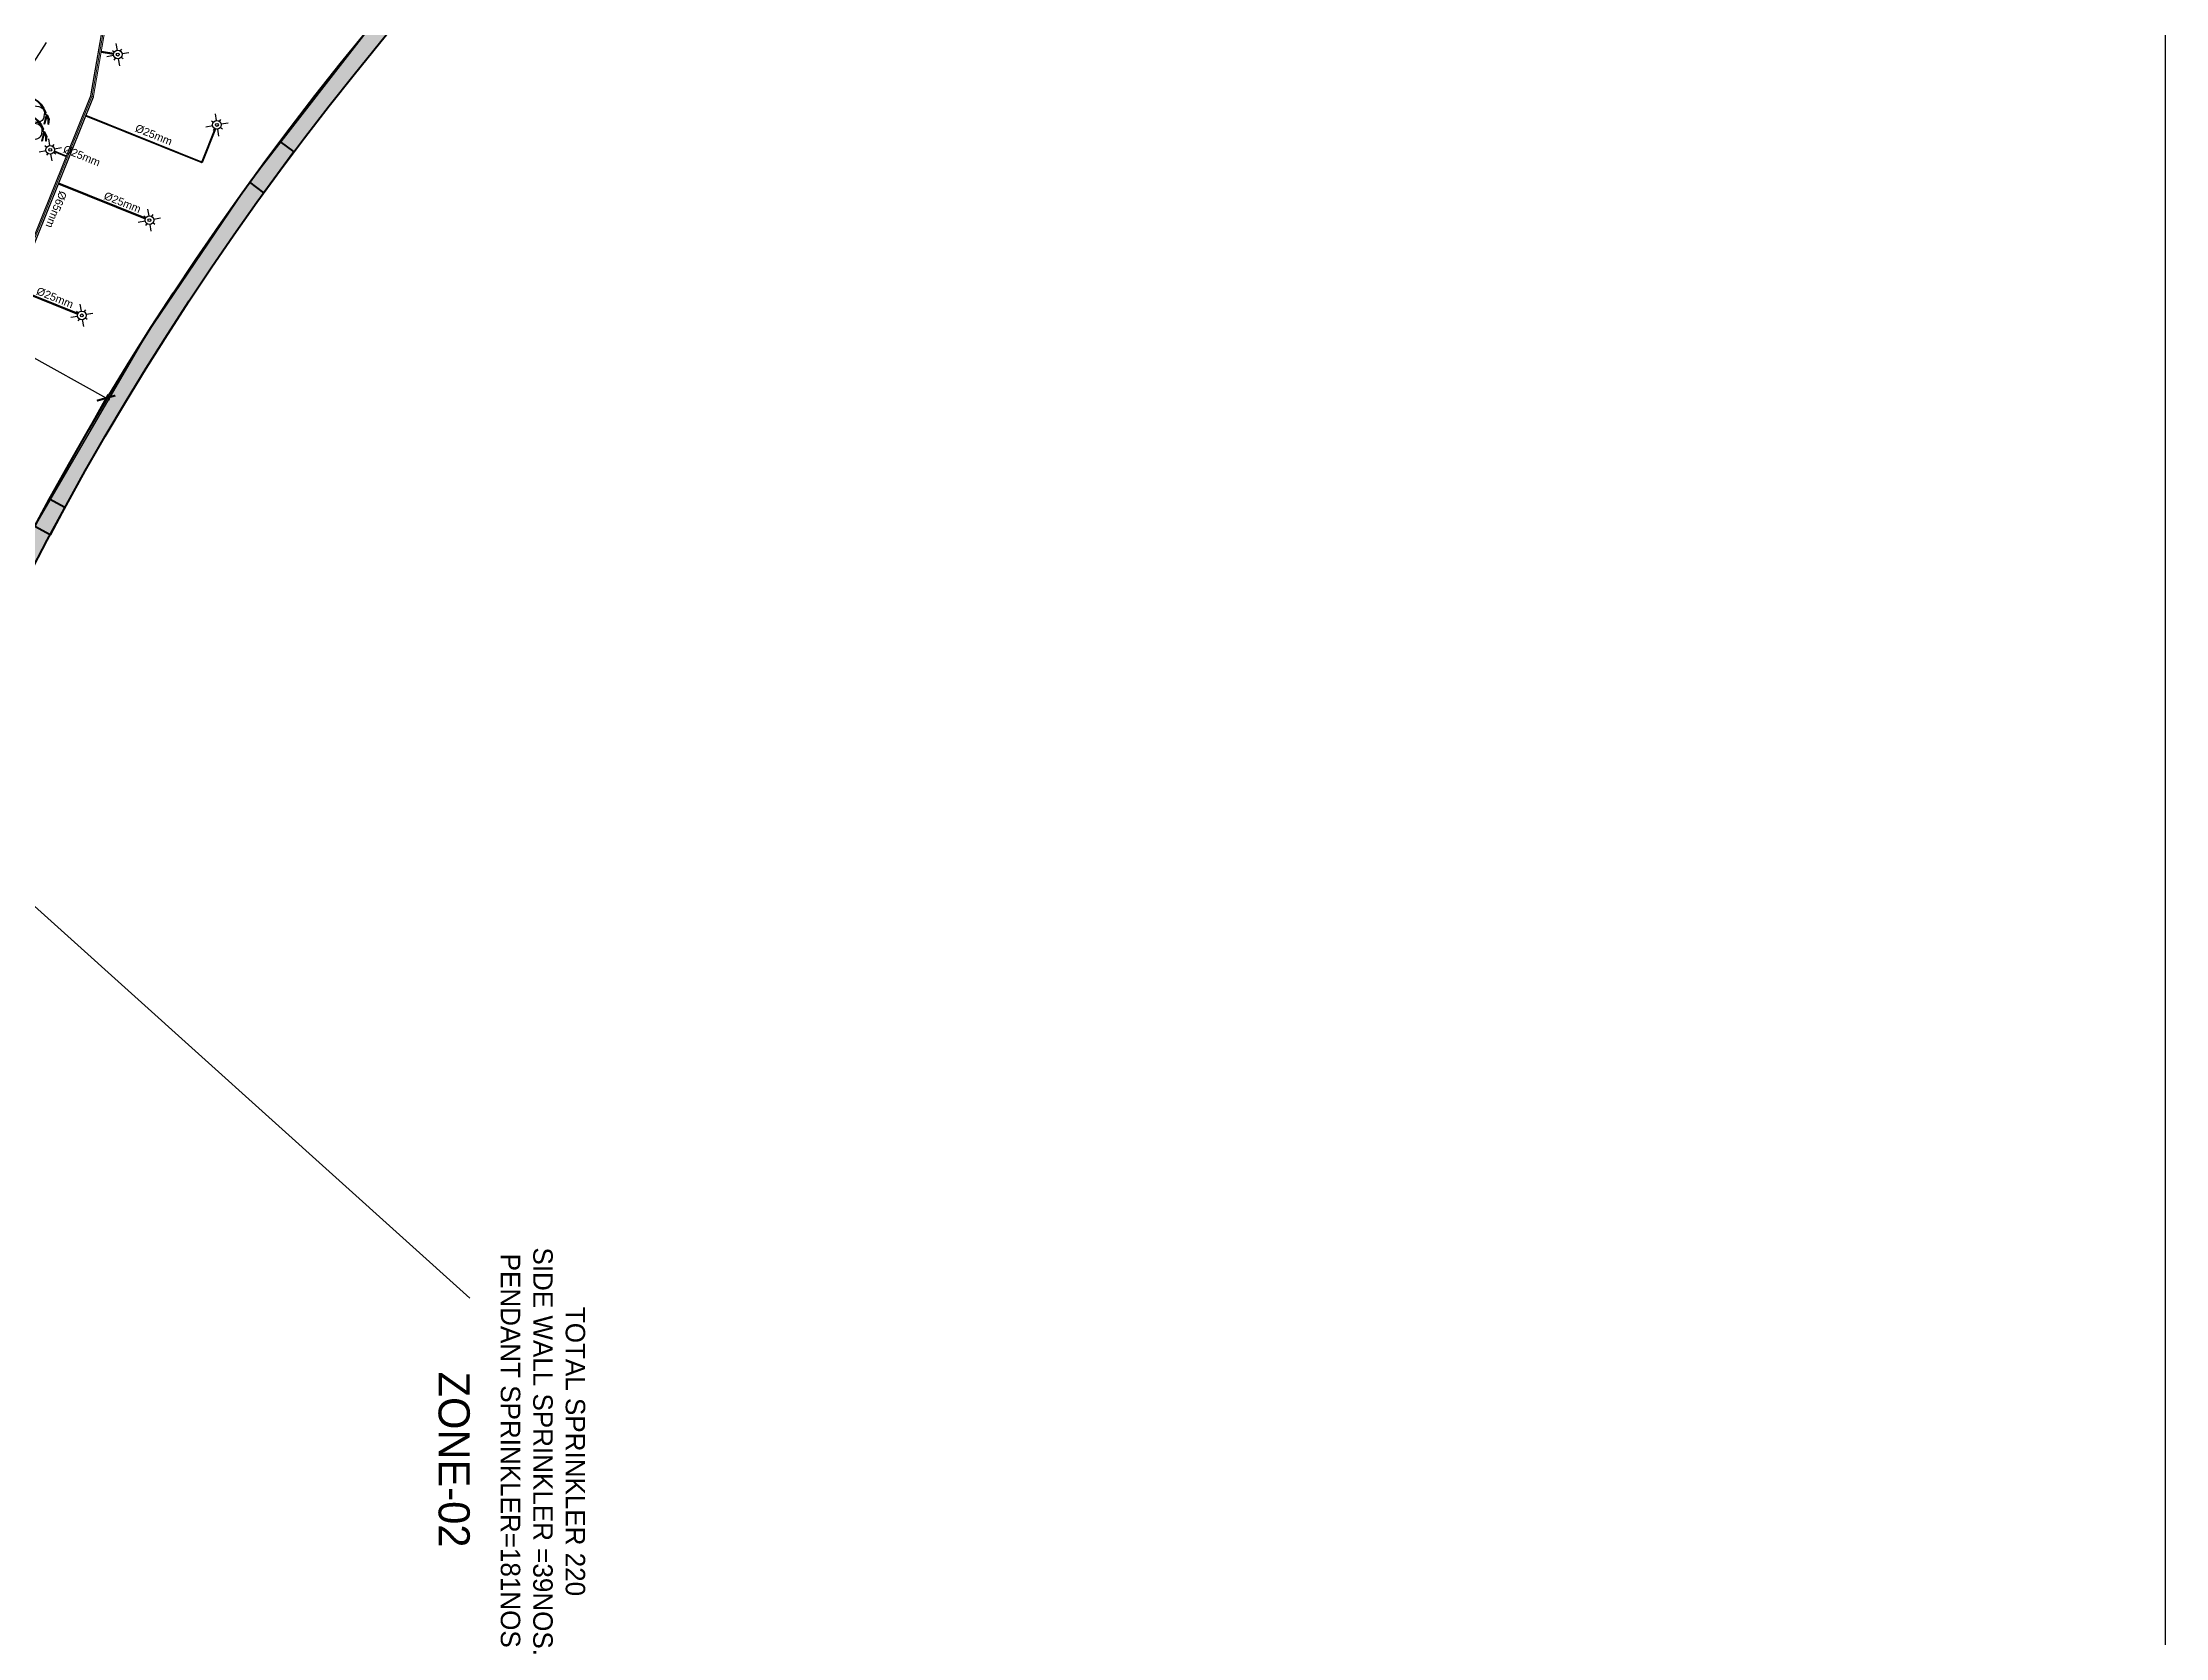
# Model space of a CAD drawing. Header units: inches. Extents: x 257070 to 799932, y -17980 to 269260.
# Drawn here: x 370991 to 425530, y 99499 to 140485 of the extents above; entities that cross this region are included whole.
import ezdxf

# ---------------------------------------------------------------- set-up
doc = ezdxf.new("R2010")
doc.units = ezdxf.units.IN
doc.header["$MEASUREMENT"] = 0
doc.header["$PDMODE"] = 99
doc.header["$PDSIZE"] = 100
for name, color, linetype in [('0-AES-F-SPRINKLER', 10, 'Continuous'), ('0-F-AES-FIRE EXTINGUISHER', 1, 'Continuous'), ("0_AES_DUCT MARKING'", 53, 'Continuous'), ('2 wheeler barrier', 170, 'Continuous'), ('basement1_AP$0$A-_ROAD----_E-_-', 2, 'Continuous'), ('DSP_COLUMN HATCH', 8, 'Continuous')]:
    doc.layers.add(name, color=color, linetype=linetype)
for name, color, linetype, lineweight in [('0-AES-F-SPRINKLER PIPE', 10, 'Continuous', 15), ('07--DIM-2', 2, 'Continuous', 25), ('E--CONCRETE-4', 4, 'Continuous', 40)]:
    doc.layers.add(name, color=color, linetype=linetype, lineweight=lineweight)
doc.styles.add('CG', font='GOTHICB.TTF')
doc.styles.get("Standard").update_dxf_attribs({"font": 'arial.ttf'})
doc.styles.add('TEXT style 175', font='GOTHIC.TTF')
doc.styles.add('TEXT style 75', font='ARIALN.TTF')
doc.dimstyles.new('75', dxfattribs={"dimscale": 1.5, "dimtxt": 200, "dimasz": 113, "dimexe": 113, "dimexo": 0, "dimgap": 25, "dimtad": 0, "dimdec": 0, "dimrnd": 5, "dimzin": 0, "dimdsep": 46, "dimtxsty": 'TEXT style 75', "dimblk": 'ARCHTICK', "dimcen": 0.09, "dimdle": 113, "dimclrd": 8, "dimclre": 8, "dimclrt": 256, "dimadec": 0, "dimazin": 0, "dimtfac": 1, "dimtdec": 0, "dimtofl": 0, "dimtmove": 1, "dimatfit": 3, "dimldrblk": 'OPEN90', "dimfxl": 0, "dimtolj": 1, "dimtzin": 0, "dimarcsym": 0})
doc.dimstyles.new('ISO-25', dxfattribs={"dimtxt": 2.5, "dimasz": 2.5, "dimexe": 1.25, "dimexo": 0.625, "dimtad": 1, "dimtxsty": 'Standard', "dimcen": 2.5, "dimadec": 0, "dimazin": 0, "dimtfac": 1, "dimtmove": 0, "dimatfit": 3, "dimfxl": 1, "dimarcsym": 0})

# ---------------------------------------------------------------- blocks, each defined once
blk = doc.blocks.new('_ArchTick')
at = {"color": 0, "linetype": 'ByBlock', "const_width": 0.15}
blk.add_lwpolyline([(-0.5, -0.5), (0.5, 0.5)], dxfattribs=at)
blk = doc.blocks.new('*D272')
at = {"layer": '07--DIM-2', "color": 251, "lineweight": -2, "ltscale": 1000, "transparency": 16777216}
for p, q in [((366672, 133106), (367397, 134400)), ((367243, 134357), (369425, 133136)), ((372724, 131290), (370542, 132511)), ((371956, 130150), (372680, 131444))]:
    blk.add_line(p, q, dxfattribs=at)
at = {"layer": 'DEFPOINTS', "color": 0, "ltscale": 1000, "transparency": 16777216}
for p in [(367342, 134302), (366672, 133106, 0), (371956, 130150, 0)]:
    blk.add_point(p, dxfattribs=at)
at = {"layer": '07--DIM-2', "color": 251, "lineweight": -2, "ltscale": 1000, "transparency": 16777216, "xscale": 350, "yscale": 350, "zscale": 350}
for p, rotation in [((367342, 134302), 150.7722051800598), ((372625, 131346), 330.7722051800598)]:
    blk.add_blockref('_ArchTick', p, dxfattribs=dict(at, rotation=rotation))
at = {"layer": '07--DIM-2', "ltscale": 1000, "transparency": 16777216, "insert": (369983, 132824), "char_height": 500, "attachment_point": 5, "rotation": 330.7722, "style": 'TEXT style 75'}
blk.add_mtext('\\A1;6055', dxfattribs=at)
blk = doc.blocks.new('_Open90')
at = {"color": 0, "linetype": 'ByBlock', "lineweight": -2}
for p, q in [((0, 0), (-1, 0)), ((-0.5, 0.5), (0, 0)), ((0, 0), (-0.5, -0.5))]:
    blk.add_line(p, q, dxfattribs=at)
blk = doc.blocks.new('A$C38B57D14')
at = {"color": 1}
blk.add_lwpolyline([(270, 858, 0.380099), (48, 245), (37, 237, -0.385151), (270, 877)], format="xyb", dxfattribs=at)
for points in [[(311, 882), (270, 882), (270, 856), (311, 856)], [(325, 896), (356, 896), (356, 921), (325, 921)], [(35, 235), (51, 247), (89, 211), (55, 187)]]:
    blk.add_lwpolyline(points, close=True, dxfattribs=at)
for points in [[(311, 851), (370, 851), (370, 882, 0.414214), (356, 896), (325, 896, 0.414214), (311, 882)], [(311, 851), (370, 851, -0.414214), (507, 714), (507, 42), (174, 42), (174, 714, -0.414214)], [(161, 42), (521, 42, -0.414214), (529, 34), (529, 0), (153, 0), (153, 34, -0.414214)]]:
    blk.add_lwpolyline(points, format="xyb", close=True, dxfattribs=at)
for points in [[(331, 896), (325, 904), (325, 916), (402, 968), (508, 968), (508, 962), (412, 947), (356, 908), (345, 896), (331, 896)], [(356, 908), (519, 886), (518, 881), (345, 896)]]:
    blk.add_lwpolyline(points, dxfattribs=at)
blk.add_circle((341, 908), 7.79, dxfattribs=at)
at = {"color": 7, "style": 'CG'}
blk.add_text('ABC', height=88.5, dxfattribs=at).set_placement((211, 364))
blk = doc.blocks.new('A$C1C2B0A82')
at = {"color": 1}
blk.add_lwpolyline([(338, 1073, 0.380099), (61, 306), (47, 296, -0.385151), (338, 1096)], format="xyb", dxfattribs=at)
for points in [[(389, 1103), (338, 1103), (338, 1070), (389, 1070)], [(407, 1120), (446, 1120), (446, 1151), (407, 1151)], [(44, 294), (64, 308), (111, 264), (69, 234)]]:
    blk.add_lwpolyline(points, close=True, dxfattribs=at)
for points in [[(389, 1064), (463, 1064), (463, 1103, 0.414214), (446, 1120), (407, 1120, 0.414214), (389, 1103)], [(389, 1064), (463, 1064, -0.414214), (634, 893), (634, 52), (218, 52), (218, 893, -0.414214)], [(201, 52), (651, 52, -0.414214), (661, 42), (661, 0), (191, 0), (191, 42, -0.414214)]]:
    blk.add_lwpolyline(points, format="xyb", close=True, dxfattribs=at)
for points in [[(414, 1120), (407, 1130), (407, 1145), (503, 1209), (635, 1209), (636, 1202), (516, 1184), (446, 1135), (431, 1120), (414, 1120)], [(446, 1135), (649, 1108), (648, 1102), (431, 1120)]]:
    blk.add_lwpolyline(points, dxfattribs=at)
blk.add_circle((426, 1135), 9.74, dxfattribs=at)
at = {"color": 7, "style": 'CG'}
blk.add_text('co2', height=110.6, dxfattribs=at).set_placement((264, 455))
blk = doc.blocks.new('*U603')
at = {"layer": '0-AES-F-SPRINKLER'}
for p, q in [((171672, 56809), (171672, 56871)), ((171562, 56699), (171500, 56699)), ((171672, 56588), (171672, 56526)), ((171783, 56699), (171845, 56699))]:
    blk.add_line(p, q, dxfattribs=at)
for radius in [111, 37.8]:
    blk.add_circle((171672, 56699), radius, dxfattribs=at)
at = {"layer": '0-AES-F-SPRINKLER PIPE'}
for points, override in [([(171468, 56903), (171594, 56777)], {"dimasz": 70, "dimtad": 0, "dimfxl": 13, "dimarcsym": 1}), ([(171877, 56903), (171751, 56777)], {"dimasz": 70, "dimtad": 0, "dimfxl": 13, "dimarcsym": 1}), ([(171468, 56494), (171594, 56620)], {"dimasz": 70, "dimtad": 0, "dimfxl": 13, "dimarcsym": 1}), ([(171877, 56494), (171751, 56620)], {"dimasz": 70, "dimgap": 0.625, "dimtad": 0, "dimfxl": 13, "dimarcsym": 1})]:
    blk.add_leader(points, dimstyle='ISO-25', override=override, dxfattribs=at)

msp = doc.modelspace()

# ---------------------------------------------------------------- hatches: boundary and pattern name
at = {"layer": 'DSP_COLUMN HATCH', "ltscale": 3.5}
h = msp.add_hatch(color=8, dxfattribs=at)
h.paths.add_polyline_path([(365722.2, -53.8), (366489.1, 28236.6), (398382.7, 27372), (398078, 16131.2), (422688.6, 15464), (424374.5, 77657.1), (363312.5, 79312.4, -0.217857), (379658.1, 140443.8, 0.0248652), (381874.1, 143466.9, 0.0677243), (386435.5, 152972.3, 0.0584537), (387935.8, 160119.4, -0.0351298), (388382, 166730.6, -0.0975994), (389786, 170013.7, -0.0225225), (391669.6, 172621.5, 0.2538416), (393169.6, 181983.6, 0.1875484), (370106.1, 207237.2), (370663.7, 210916.7), (290410.6, 215642.7), (285983.7, 161207.5), (285186.3, 161272.3), (282579.6, 129219.4), (284719.3, 124703.3), (284181.7, 118092.8), (281340.4, 113981.8), (280116.2, 98928.1), (280913.6, 98863.3), (273089.7, 2658.2)])
h.paths.add_polyline_path([(281398.6, 99275.3), (280601.2, 99340.2), (281779.2, 113825.1), (284620.4, 117936.2), (285177.6, 124787), (283037.9, 129303.1), (285598.3, 160787.3), (286395.7, 160722.5), (290823.4, 215167.6), (370144.9, 210496.5), (369611.7, 206978.6, -0.189327), (392747.4, 181827.8, -0.2535576), (391315, 172898.6, 0.0224715), (389411.9, 170263.9, 0.0979176), (387938.4, 166808.2, 0.0351034), (387485.7, 160139.2, -0.0583058), (386008, 153113, -0.0677412), (381498.4, 143714.5, -0.0248531), (379309.9, 140729, 0.218943), (362922.8, 78922.8), (423963.9, 77268.1), (422299.6, 15874.7), (398488.7, 16520.2), (398793.4, 27761), (366100.1, 28647.3), (365334.5, 407.7), (273576.7, 3094.1)], flags=16)

# ---------------------------------------------------------------- linework, layer by layer
at = {"layer": '0-AES-F-SPRINKLER', "color": 7, "ltscale": 1000}
msp.add_line((366758.1, 121918.4, 0), (381967.6, 108223.2), dxfattribs=at)
at = {"layer": '0-AES-F-SPRINKLER PIPE', "ltscale": 1000}
for points in [[(373095, 144116), (372228.7, 139117, -0.0528845), (372227.1, 139111.6), (366677.7, 125335.4)], [(373100.9, 144114.9), (372234.6, 139116, -0.0528845), (372232.7, 139109.4), (366683.2, 125333.1)], [(373132.9, 144109.4), (372266.6, 139110.4, -0.0528845), (372262.8, 139097.2), (366713.4, 125321)], [(373165, 144103.8), (372298.6, 139104.9, -0.0528845), (372293, 139085.1), (366743.5, 125308.9)], [(373170.9, 144102.8), (372304.5, 139103.8, -0.0528845), (372298.6, 139082.8), (366749.1, 125306.6)]]:
    msp.add_lwpolyline(points, format="xyb", dxfattribs=at)
at = {"layer": '0-AES-F-SPRINKLER PIPE', "ltscale": 1000, "elevation": 0}
for points in [[(372816.1, 140175.6), (372499.8, 140230.5)], [(372816.2, 140178.7), (372500.3, 140233.4)], [(372817.6, 140191.1), (372502.4, 140245.7)], [(372820.5, 140203.3), (372504.6, 140258)], [(372821.4, 140206.2), (372505.1, 140261)], [(371287.3, 137669.8), (371596.2, 137545.4)], [(371288.7, 137672.5), (371597.3, 137548.2)], [(371294.1, 137683.8), (371602, 137559.7)], [(371298.1, 137695.7), (371606.7, 137571.3)], [(371298.8, 137698.6), (371607.8, 137574.1)], [(371397.1, 136845), (373630.5, 135945.3)], [(371398.2, 136847.8), (373631.3, 135948.2)], [(371402.9, 136859.4), (373635.3, 135960.1)], [(371407.6, 136871), (373640.7, 135971.4)], [(371408.7, 136873.8), (373642.1, 135974.1)], [(370306.7, 134138.2), (371894.9, 133498.4)], [(370307.8, 134140.9), (371895.7, 133501.3)], [(370312.5, 134152.5), (371899.7, 133513.1)], [(370317.1, 134164.1), (371905, 133524.5)], [(370318.3, 134166.9), (371906.5, 133527.1)]]:
    msp.add_lwpolyline(points, dxfattribs=at)
for points in [[(372099.6, 138589.1), (375056.9, 137397.8, 0.4142136), (375109.6, 137420.2), (375447.1, 138258)], [(372100.8, 138591.8), (375058.1, 137400.6, 0.4142136), (375106.9, 137421.3), (375444.2, 138258.8)], [(372105.4, 138603.4), (375062.7, 137412.2, 0.4142136), (375095.3, 137426), (375432.4, 138262.8)], [(372110.1, 138615), (375067.4, 137423.7, 0.4142136), (375083.7, 137430.7), (375421, 138268.2)], [(372111.2, 138617.8), (375068.5, 137426.5, 0.4142136), (375080.9, 137431.8), (375418.4, 138269.6)]]:
    msp.add_lwpolyline(points, format="xyb", dxfattribs=at)
at = {"layer": "0_AES_DUCT MARKING'", "color": 8, "ltscale": 1000, "elevation": 0}
msp.add_lwpolyline([(370793.2, 128050.2), (373669.9, 132988.6), (376315.1, 136891.3), (379811.1, 141393.9)], dxfattribs=at)
at = {"layer": '2 wheeler barrier', "color": 8, "ltscale": 1000}
msp.add_lwpolyline([(425530.2, 218353.6), (262050.4, 218353.6), (262050.4, -13888.3), (425530.2, -13888.3)], close=True, dxfattribs=at)
at = {"layer": 'basement1_AP$0$A-_ROAD----_E-_-', "color": 8}
msp.add_arc((497298.8, 60017.9, 0), 149683.2, 147.481007, 151.635553, dxfattribs=at)
at = {"layer": 'E--CONCRETE-4', "color": 8, "ltscale": 100, "elevation": 0}
for points in [[(363303.3, 79334.7, -0.217857), (379648.8, 140466.1, 0.0248652), (381864.9, 143489.2, 0.0677243), (386426.2, 152994.6, 0.0584537), (387926.6, 160141.7, -0.0351298), (388372.8, 166752.9, -0.0975994), (389776.8, 170036, -0.0225225), (391660.3, 172643.9, 0.2538416), (393160.4, 182005.9, 0.1875484), (370096.8, 207259.5), (370654.5, 210939), (290401.4, 215665), (285974.4, 161229.8), (285177.1, 161294.6), (282570.4, 129241.7)], [(362913.5, 78945.2, -0.2189429), (379300.7, 140751.3, 0.0248531), (381489.2, 143736.8, 0.0677412), (385998.8, 153135.3, 0.0583058), (387476.5, 160161.5, -0.0351034), (387929.2, 166830.5, -0.0979176), (389402.7, 170286.2, -0.0224715), (391305.7, 172920.9, 0.2535576), (392738.2, 181850.1, 0.189327), (369602.5, 207000.9), (370135.7, 210518.8), (290814.2, 215189.9), (286386.5, 160744.8), (285589.1, 160809.6), (283028.7, 129325.4)]]:
    msp.add_lwpolyline(points, format="xyb", dxfattribs=at)
at = {"layer": 'E--CONCRETE-4', "color": 8, "ltscale": 10, "elevation": 0}
for points in [[(377086.2, 137937.9), (377448.5, 137671), (376677.4, 136624.4), (376315.1, 136891.3)], [(371173.4, 128754.1), (371569.3, 128540.2), (371189.1, 127836.3), (370793.2, 128050.2)]]:
    msp.add_lwpolyline(points, close=True, dxfattribs=at)

# ---------------------------------------------------------------- block references
at = {"color": 51, "extrusion": (1.01445e-05, 1.99193e-06, 1), "rotation": 261.5659917687811}
msp.add_blockref('A$C1C2B0A82', (369978.9, 138750.2, 4), dxfattribs=at)
at = {"layer": '0-AES-F-SPRINKLER', "color": 7, "rotation": 54.65193501553595}
for p in [(319853.4, -32655.3, 0), (322400.4, -34461.9, 0), (318117.8, -35102.3, 0), (320664.7, -36908.8, 0), (318929.1, -39355.8, 0)]:
    msp.add_blockref('*U603', p, dxfattribs=at)
at = {"layer": '0-F-AES-FIRE EXTINGUISHER', "color": 7, "extrusion": (1.01445e-05, 1.99193e-06, 1), "xscale": 1.250000000000002, "yscale": 1.250000000000002, "zscale": 1.250000000000002, "rotation": 261.5659917687811}
msp.add_blockref('A$C38B57D14', (370043.4, 139185.7, 4), dxfattribs=at)

# ---------------------------------------------------------------- texts
at = {"layer": '0-AES-F-SPRINKLER', "color": 7, "ltscale": 1000, "insert": (384931.7, 109529.7, 0), "char_height": 500, "attachment_point": 1, "rotation": 270, "style": 'TEXT style 175'}
msp.add_mtext_dynamic_manual_height_columns('\\pi1534.2811;TOTAL SPRINKLER 220\\P\\pi7.08872;SIDE WALL SPRINKLER =39NOS.\\P\\pi167.18389;PENDANT SPRINKLER=181NOS', width=9994.123, gutter_width=20, heights=[0], dxfattribs=at)
at = {"layer": '0-AES-F-SPRINKLER', "color": 6, "ltscale": 1000, "insert": (381966.6, 105342.1, 0), "char_height": 800, "attachment_point": 1, "rotation": 270, "style": 'TEXT style 175'}
msp.add_mtext_dynamic_manual_height_columns('\\pi-989.68219;ZONE-02', width=2477.468, gutter_width=20, heights=[0], dxfattribs=at)
at = {"layer": '0-AES-F-SPRINKLER PIPE', "color": 7, "linetype": 'Continuous', "lineweight": -3, "ltscale": 0.9, "char_height": 200, "width": 685.774, "attachment_point": 2}
for s, insert, rotation in [('%%C25mm', (373887.7, 138206.4), 338.05896), ('%%C25mm', (372039.1, 137667.9, 0), 338.05896), ('%%C65mm', (371437.6, 136153), 248.05896), ('%%C25mm', (373085.1, 136469.2, 0), 338.05896), ('%%C25mm', (371349.4, 134022.3, 0), 338.05896)]:
    msp.add_mtext(s, dxfattribs=dict(at, insert=insert, rotation=rotation))

# ---------------------------------------------------------------- dimensions: what is measured, and where the dimension line sits
at = {"layer": '07--DIM-2', "color": 8, "ltscale": 1000}
dim = msp.add_aligned_dim(p1=(371955.9, 130149.5, 0), p2=(366672.4, 133105.7, 0), distance=-1370.6, dimstyle='75', override={"dimscale": 1, "dimtxt": 500, "dimasz": 350, "dimclrd": 251, "dimclre": 251}, dxfattribs=at)
dim.commit()
dim.dimension.update_dxf_attribs({"geometry": '*D272', "text_midpoint": (369983.4, 132823.7)})

doc.saveas('drawing.dxf')
